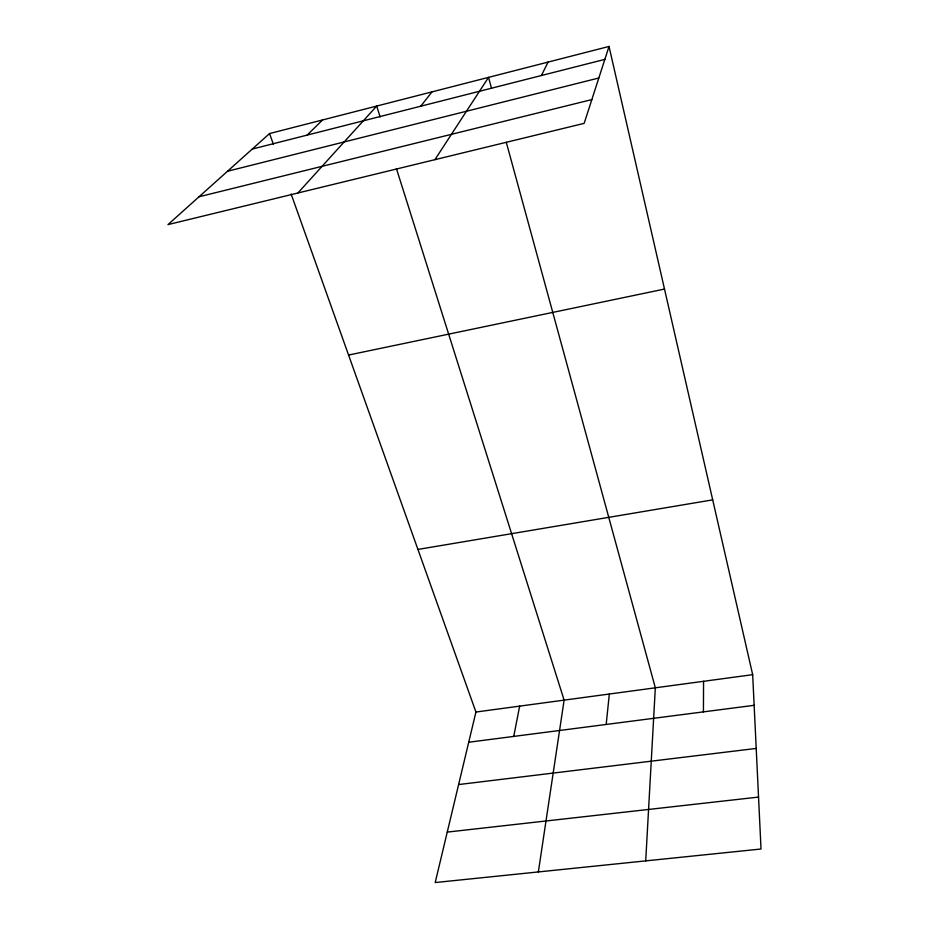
<?xml version="1.0" encoding="UTF-8"?>
<svg xmlns="http://www.w3.org/2000/svg" width="929" height="929" viewBox="0 0 929 929"><rect width="100%" height="100%" fill="white"/><g stroke="black" fill="none" stroke-linecap="round" stroke-linejoin="round"><path stroke-width="1.39" d="M703.427 711.881L703.567 681.305M645.713 860.881L655.328 687.808L506.282 142.288M606.184 724.457L609.331 694.021M538.356 871.936L564.112 700.129L396.462 168.706M513.749 736.418L519.648 706.121M291.125 194.022L475.938 712.032L435.202 882.55L761.025 849.013L752.676 674.675L609.029 46.45L269.561 133.555L167.975 224.609L584.155 123.36L609.029 46.45M541.41 75.528L548.098 62.08M434.923 159.66L488.538 77.362L491.557 88.418M420.744 106.22L432.008 91.866M297.895 193L376.698 106.057L380.135 116.961M307.162 135.1L322.56 119.957M252.247 149.07L604.849 59.386M227.5 171.25L598.822 78.001M199.038 196.774L591.843 99.589M348.572 355.052L664.502 289.07M417.922 549.434L712.706 499.86M475.938 712.032L752.676 674.675M468.715 742.236L754.139 705.32M458.612 784.564L756.206 748.437M447.255 832.094L758.54 797.082M269.561 133.555L273.393 144.297"/></g></svg>
